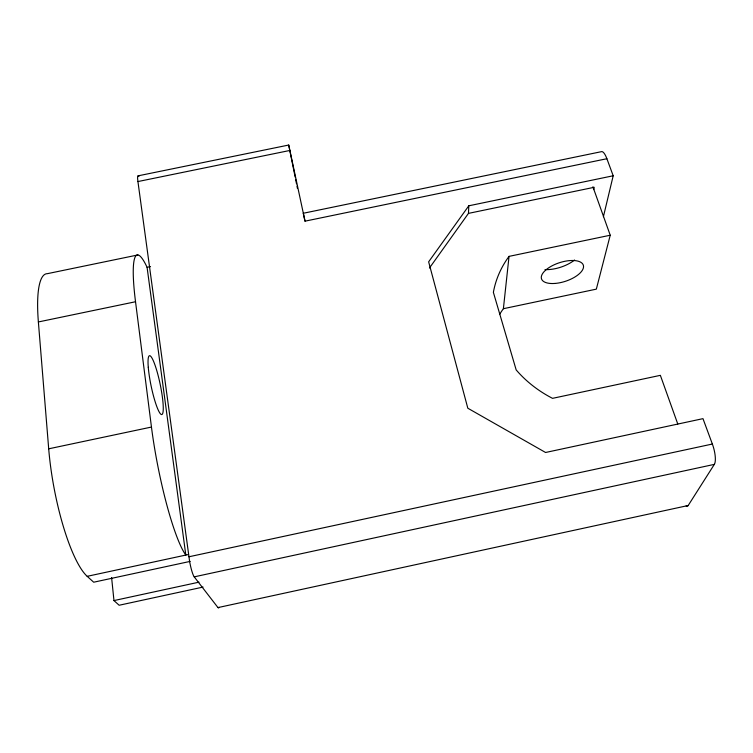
<?xml version="1.0" encoding="UTF-8"?>
<svg xmlns="http://www.w3.org/2000/svg" width="753" height="753" viewBox="0 0 753 753"><rect width="100%" height="100%" fill="white"/><g stroke="black" fill="none" stroke-linecap="round" stroke-linejoin="round"><path stroke-width="1.13" d="M429.455 268.012L468.47 213.381L468.799 205.804L613.196 175.769L606.89 158.723A17.451 4.744 79.7 0 0 601.27 151.701L303.271 213.268L305.021 221.166L606.89 158.723M499.653 314.312A104.347 91.866 14.2 0 1 503.39 308.702L509.037 256.378L610.231 235.228L592.903 186.782M593.722 189.577L594.211 187.299L468.47 213.381M603.398 216.713L613.196 175.769M610.231 235.228L596.338 289.143L503.39 308.702M138.891 176.578A13.808 1.751 76.9 0 0 137.931 181.558L189.558 561.145A16.35 2.447 79.6 0 0 194.227 576.854L217.965 607.586L688.186 505.508L714.343 464.375A16.124 4.904 74.9 0 0 712.366 444.035L702.973 418.649L545.577 452.487L467.82 408.22L428.645 261.828L468.799 205.804M194.227 576.854L714.343 464.375M111.595 577.504L113.967 600.574L199.018 582.163M203.075 587.076L119.134 605.252L113.967 600.574M137.874 254.956L47.335 273.678A91.894 20.783 77.8 0 0 38.375 321.955L48.7 448.816A97.175 23.014 79.3 0 0 87.188 576.327L188.109 554.575M188.928 556.778L712.366 444.035M190.189 561.39L93.692 582.21L87.188 576.327M48.7 448.816L151.457 427.055L135.531 301.746A91.659 13.253 77.9 0 1 147.08 267.315L150.534 266.6M38.375 321.955L135.531 301.746M138.26 175.807L288.719 145.037L305.021 221.166M137.931 181.558L289.924 150.449M218.088 607.671L218.558 607.963A14.862 1.986 79.7 0 0 218.963 607.332M677.775 424.005L660.362 375.342L552.533 398.346A113.985 98.257 12.4 0 1 516.172 369.911L493.375 292.343A113.985 98.257 12.4 0 1 509.037 256.378M295.157 177.068L288.719 145.037M295.609 179.336L296.522 183.864M296.983 186.132L297.435 188.401M147.08 267.315L185.812 555.065A96.902 14.674 78.8 0 1 151.457 427.055M688.186 505.508A14.674 4 74.8 0 1 686.143 505.912M574.577 260.02A24.275 11.06 -18.3 0 1 544.993 269.593M148.275 367.304A30.064 4.603 78.2 0 0 160.991 414.319A30.064 4.603 78.2 0 0 157.65 373.695A30.064 4.603 78.2 0 0 148.275 367.304M554.566 283.467A22.006 9.761 -18.1 0 0 583.33 265.178A22.006 9.761 -18.1 0 0 549.342 267.39A22.006 9.761 -18.1 0 0 554.566 283.467"/></g></svg>
